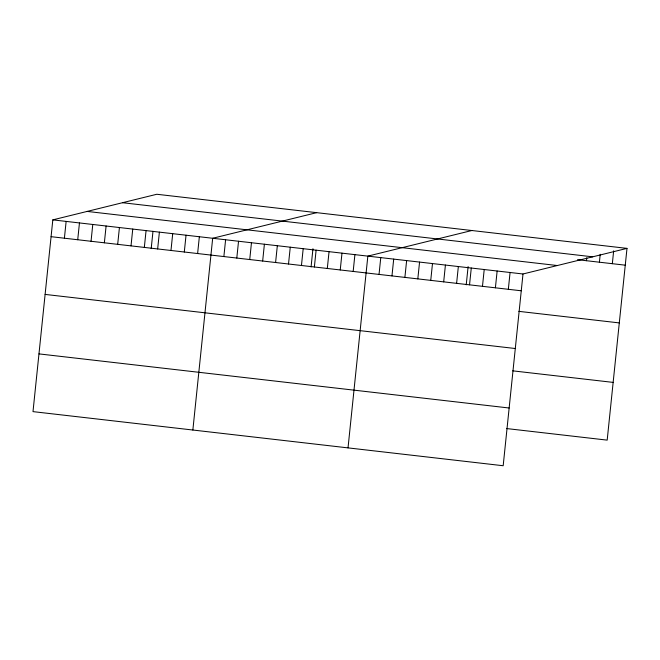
<?xml version="1.0" encoding="UTF-8"?>
<svg xmlns="http://www.w3.org/2000/svg" width="660" height="660" viewBox="0 0 660 660"><rect width="100%" height="100%" fill="white"/><g stroke="black" fill="none" stroke-linecap="round" stroke-linejoin="round"><path stroke-width="0.99" d="M627 248.374L156.816 194.263L52.816 219.871L33 411.625L503.184 465.737L523 273.983L627 248.374L607.183 440.129L506.731 428.571M64.4 238.21L66.14 221.405M77.723 239.737L79.456 222.931M91.047 241.271L92.779 224.466M104.362 242.806L106.103 226M117.686 244.34L119.427 227.535M131.01 245.875L132.751 229.07M144.334 247.409L146.066 230.604M151.198 248.597L152.988 231.28M157.657 248.944L159.39 232.13M170.973 250.47L172.714 233.665M184.297 252.004L186.037 235.199M197.62 253.539L199.353 236.734M192.86 430.023L212.677 238.268L316.676 212.66M223.872 256.558L225.604 239.753M236.8 258.052L238.54 241.246M249.736 259.537L251.468 242.732M262.663 261.022L264.396 244.216M275.591 262.515L277.332 245.71M288.519 264L290.26 247.195M301.455 265.493L303.188 248.68M311.066 266.995L312.955 248.713M314.383 266.978L316.115 250.173M327.31 268.463L329.051 251.658M340.238 269.957L341.979 253.151M353.174 271.441L354.907 254.636M348.026 447.876L367.843 256.121L471.842 230.522M379.03 274.42L380.77 257.614M391.966 275.905L393.698 259.099M404.893 277.398L406.626 260.584M417.821 278.883L419.562 262.078M430.749 280.368L432.49 263.563M443.685 281.861L445.417 265.056M456.613 283.346L458.345 266.541M466.224 284.856L468.113 266.574M469.54 284.831L471.281 268.026M482.476 286.325L484.209 269.519M495.404 287.81L497.137 271.004M508.332 289.303L510.073 272.489M586.476 260.716L586.781 257.755M599.404 262.21L600.22 254.298M612.332 263.695L613.66 250.841M122.496 202.711L592.68 256.822M577.525 259.685L625.259 265.18M87.136 211.423L557.32 265.534M52.816 219.871L523 273.983M51.076 236.676L521.26 290.788M518.842 311.355L619.294 322.913M45.111 294.409L515.295 348.521M512.696 370.837L613.148 382.396M38.965 353.892L509.149 408.004"/></g></svg>
